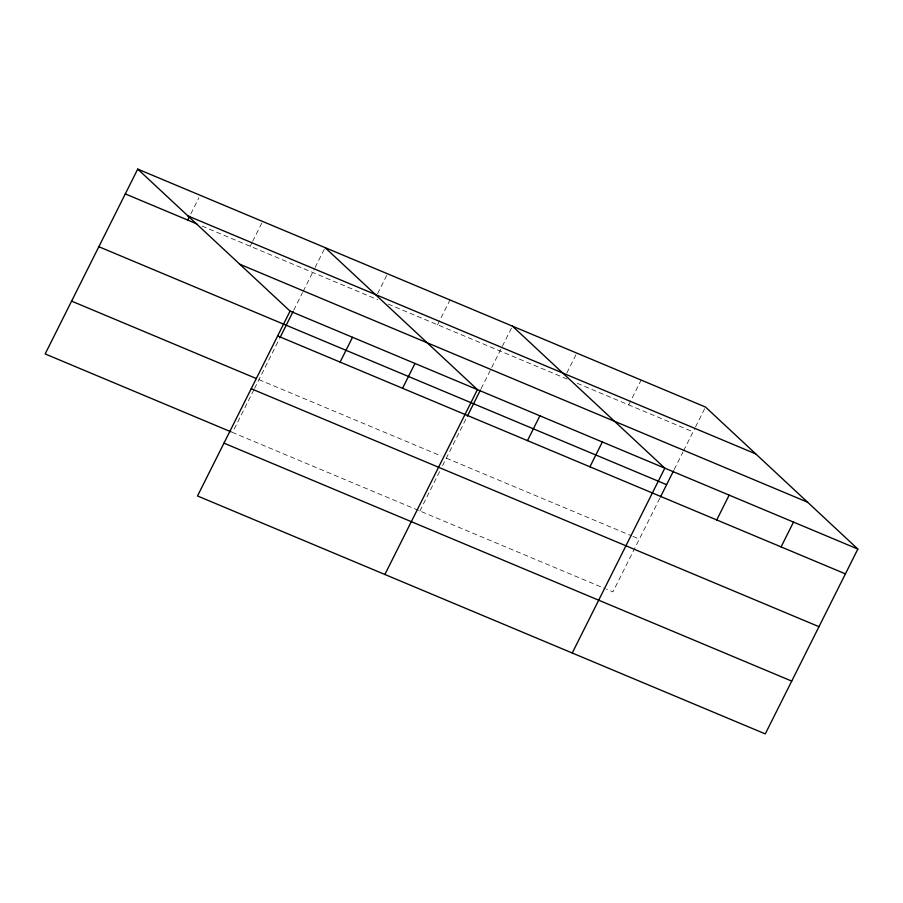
<?xml version="1.0" encoding="UTF-8"?>
<svg xmlns="http://www.w3.org/2000/svg" width="903" height="903" viewBox="0 0 903 903"><rect width="100%" height="100%" fill="white"/><g stroke="black" fill="none" stroke-linecap="round" stroke-linejoin="round"><path stroke-width="0.68" stroke-dasharray="4.51 3.39" d="M190.849 213.876L198.931 197.746M250.199 246.259L252.061 242.535M252.682 241.293L262.626 221.438M253.924 389.712L232.511 432.458L605.202 588.654M254.556 388.448L279.399 338.839M293.768 310.147L302.584 292.549M303.205 291.285L314.515 268.71M315.136 267.469L325.08 247.614M377.601 293.644L387.534 273.79M437.56 324.775L449.987 299.965M419.884 510.985L440.032 470.745M442.549 465.722L466.761 417.367M481.13 388.674L512.441 326.141M566.858 372.962L576.791 353.107M628.714 404.883L641.141 380.073M659.811 498.264L612.923 591.883L606.489 589.185M674.18 469.571L682.995 451.974M683.616 450.71L694.926 428.135M695.547 426.893L705.491 407.039M202.058 226.077L377.714 299.694M388.121 304.051L568.224 379.542M577.243 383.312L693.064 431.848M258.958 379.655L441.127 455.992M446.33 458.171L631.649 535.84M632.935 536.382L639.369 539.08"/><path stroke-width="1.35" d="M137.719 169.098L290.077 311.117L197.509 495.961L765.281 733.902L857.85 549.058L705.491 407.039L137.719 169.098L45.15 353.942L231.213 431.916M187.745 220.084L189.607 216.359M280.02 337.609L293.136 311.411M340.104 362.103L352.531 337.282M402.557 388.267L414.985 363.457M384.881 574.477L477.439 389.633L325.08 247.614M467.382 416.125L480.498 389.927M527.476 440.619L539.892 415.809M589.93 466.795L602.346 441.985M572.242 653.004L664.811 468.16L512.441 326.141M660.432 497.034L673.548 470.835M716.734 519.936L729.15 495.126M781.072 546.902L793.5 522.092M187.993 215.964L755.766 453.904M125.291 193.908L196.854 223.899M239.792 264.252L807.575 502.192M290.077 311.117L857.85 549.058M98.845 246.722L666.617 484.663M277.65 335.927L845.422 573.868M71.597 301.128L256.362 378.56M251.203 388.73L818.976 626.682M223.955 443.147L791.728 681.099"/></g></svg>
